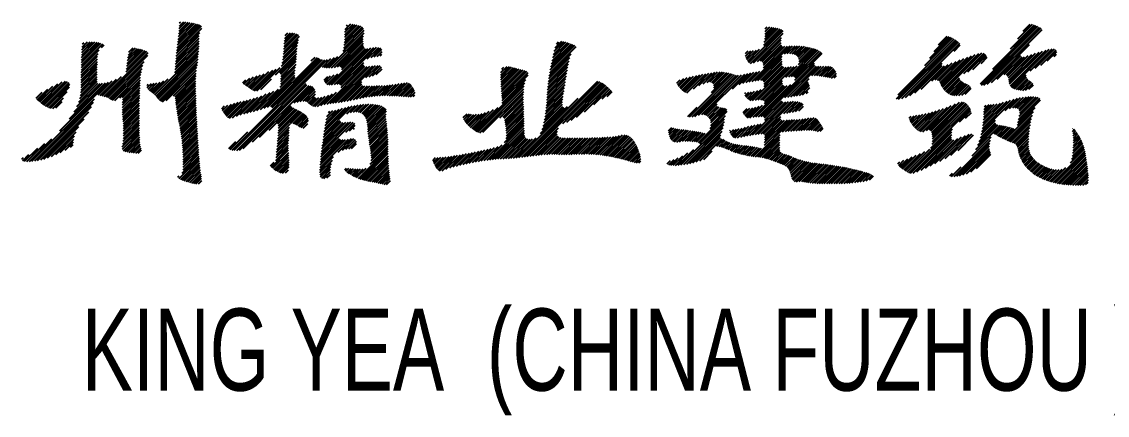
# Model space of a CAD drawing. Extents: x 628064 to 789462, y -248497 to 145317.
# Drawn here: x 734610 to 736597, y 50916 to 51636 of the extents above; entities that cross this region are included whole.
import ezdxf

# ---------------------------------------------------------------- set-up
doc = ezdxf.new("R2010")
doc.units = 0
doc.header["$LTSCALE"] = 100
doc.layers.add('图框', color=254, linetype='Continuous')
doc.styles.add('hztxt', font='hztxt')

msp = doc.modelspace()

# ---------------------------------------------------------------- linework, layer by layer
at = {"layer": '图框', "color": 0}
for p, q in [((734898.2, 51618.5), (734914.8, 51635.1)), ((734898.5, 51623.3), (734910.8, 51635.6)), ((734898.7, 51627.9), (734906.7, 51635.9)), ((734899.2, 51633), (734901.6, 51635.3)), ((734893.1, 51573), (734936.1, 51615.9)), ((734893.7, 51578.1), (734940, 51624.4)), ((734894.3, 51583.2), (734939.4, 51628.2)), ((734895, 51588.3), (734937, 51630.3)), ((734895.6, 51593.5), (734933.6, 51631.4)), ((734896.2, 51598.5), (734930.1, 51632.3)), ((734896.8, 51603.6), (734926.3, 51633.1)), ((734897.3, 51608.6), (734922.6, 51633.8)), ((734897.8, 51613.5), (734918.7, 51634.5)), ((735091.3, 51600.5), (735106.1, 51615.3)), ((735091.7, 51605.5), (735101.9, 51615.6)), ((735092.5, 51610.7), (735097.2, 51615.4)), ((735172.5, 51551.5), (735236.7, 51615.7)), ((735198.8, 51582.3), (735237, 51620.5)), ((735199.6, 51587.6), (735236, 51624)), ((735200.4, 51592.9), (735233.9, 51626.4)), ((735200.9, 51597.9), (735231.1, 51628.1)), ((735201.3, 51602.7), (735227.8, 51629.2)), ((735201.6, 51607.5), (735224.2, 51630.1)), ((735201.7, 51612.1), (735220.4, 51630.9)), ((735201.8, 51616.7), (735216.6, 51631.5)), ((735202.1, 51621.6), (735212.5, 51631.9)), ((735204.5, 51628.4), (735206.6, 51630.5)), ((735941.1, 51561.3), (736001.5, 51621.7)), ((735944, 51559.7), (736004, 51619.7)), ((735968.1, 51592.8), (735998.3, 51623)), ((735969.1, 51598.2), (735994.8, 51623.9)), ((735970.1, 51603.7), (735991.1, 51624.7)), ((735970.8, 51617.9), (735979.5, 51626.6)), ((735970.8, 51613.4), (735983.5, 51626.1)), ((735970.8, 51608.9), (735987.4, 51625.5)), ((735971.1, 51622.7), (735974.7, 51626.3)), ((736364.7, 51522.4), (736470, 51627.7)), ((736366.8, 51520), (736473, 51626.2)), ((736371.2, 51519.9), (736475.7, 51624.5)), ((736377.4, 51521.6), (736477.7, 51621.9)), ((736387.2, 51549.3), (736466.8, 51629)), ((736419.8, 51586.5), (736463.5, 51630.2)), ((736433.2, 51604.3), (736460, 51631.2)), ((736442.8, 51618.5), (736456, 51631.7)), ((734719.7, 51561.2), (734755.3, 51596.8)), ((734719.7, 51556.7), (734758.5, 51595.5)), ((734719.8, 51565.8), (734751.8, 51597.8)), ((734719.9, 51570.4), (734748, 51598.5)), ((734720, 51575), (734744, 51598.9)), ((734720.2, 51579.6), (734739.7, 51599.2)), ((734720.3, 51584.3), (734735.3, 51599.3)), ((734720.6, 51589.1), (734730.6, 51599.1)), ((734721.7, 51594.6), (734724.5, 51597.4)), ((734891.4, 51553.3), (734934.8, 51596.7)), ((734891.7, 51558.1), (734934.9, 51601.2)), ((734892.1, 51563), (734934.9, 51605.8)), ((734892.6, 51567.9), (734935.2, 51610.6)), ((735088.9, 51571.2), (735115.9, 51598.2)), ((735089.5, 51576.3), (735116.7, 51603.5)), ((735089.8, 51581.1), (735118.3, 51609.6)), ((735089.9, 51585.7), (735116.8, 51612.6)), ((735090.3, 51590.5), (735113.8, 51614)), ((735090.7, 51595.5), (735110.2, 51614.9)), ((735177.2, 51551.7), (735235.7, 51610.2)), ((735182.4, 51552.4), (735235.3, 51605.4)), ((735188, 51553.5), (735235.3, 51600.8)), ((735192.9, 51554), (735235.5, 51596.5)), ((735579.6, 51559), (735616.3, 51595.6)), ((735580.7, 51564.6), (735613, 51596.8)), ((735582, 51570.3), (735609.6, 51598)), ((735583.3, 51576.1), (735606.1, 51599)), ((735584.7, 51582), (735602.5, 51599.8)), ((735586.3, 51588.1), (735598.5, 51600.3)), ((735588.7, 51595.1), (735592.8, 51599.1)), ((735949.4, 51560.6), (736003.7, 51614.9)), ((735956.7, 51563.4), (736000.6, 51607.3)), ((735962, 51564.2), (736000.3, 51602.5)), ((735965.3, 51563), (736000.3, 51598)), ((736211.2, 51494.6), (736319.6, 51603)), ((736214.3, 51502.2), (736316.8, 51604.7)), ((736215.1, 51494), (736322.3, 51601.2)), ((736220.7, 51495.2), (736324.7, 51599.2)), ((736227.6, 51497.5), (736326.8, 51596.7)), ((736263.3, 51555.7), (736313.9, 51606.2)), ((736272.1, 51569), (736310.8, 51607.7)), ((736279.9, 51581.3), (736307.6, 51608.9)), ((736287.8, 51593.7), (736303.6, 51609.4)), ((734719.4, 51547.4), (734749.9, 51577.9)), ((734719.6, 51552.1), (734751.8, 51584.3)), ((734756.1, 51588.6), (734761.3, 51593.8)), ((734761.2, 51499.4), (734841.7, 51579.9)), ((734801.4, 51544.1), (734839.2, 51581.9)), ((734802.1, 51549.3), (734836.1, 51583.3)), ((734802.8, 51554.5), (734832.7, 51584.4)), ((734803.4, 51559.6), (734829.2, 51585.4)), ((734804, 51564.7), (734825.6, 51586.3)), ((734804.7, 51569.9), (734822, 51587.1)), ((734805.4, 51575), (734818.2, 51587.9)), ((734806.3, 51580.4), (734814.2, 51588.4)), ((734853.9, 51502.3), (734934.2, 51582.6)), ((734856.1, 51500), (734933.8, 51577.8)), ((734890.3, 51543.2), (734934.5, 51587.4)), ((734891.2, 51548.6), (734934.7, 51592.1)), ((735074.4, 51538.7), (735113.5, 51577.8)), ((735085.6, 51554.4), (735113.9, 51582.7)), ((735087, 51560.3), (735114.5, 51587.8)), ((735088.1, 51565.9), (735115.2, 51593)), ((735172.8, 51520.4), (735239.3, 51586.9)), ((735177.3, 51520.4), (735243.7, 51586.8)), ((735182.4, 51521), (735249.4, 51588)), ((735187.4, 51521.5), (735254.7, 51588.9)), ((735191.9, 51521.6), (735259.5, 51589.2)), ((735195.7, 51552.3), (735236, 51592.6)), ((735196.3, 51548.3), (735237.1, 51589.2)), ((735242.7, 51567.9), (735263.9, 51589)), ((735249.7, 51570.3), (735267.5, 51588.1)), ((735255.5, 51571.7), (735269.3, 51585.4)), ((735260.6, 51572.2), (735269.7, 51581.3)), ((735266.1, 51573.3), (735269.1, 51576.3)), ((735575.6, 51537.1), (735615.8, 51577.2)), ((735576.5, 51542.4), (735624.8, 51590.7)), ((735577.4, 51547.9), (735622.4, 51592.8)), ((735578.5, 51553.4), (735619.5, 51594.4)), ((735934.8, 51572.9), (735944.7, 51582.8)), ((735934.8, 51577.5), (735939.9, 51582.5)), ((735935.8, 51569.5), (735949.5, 51583.2)), ((735937.3, 51566.5), (735954.9, 51584.1)), ((735939, 51563.7), (735960.7, 51585.4)), ((735947, 51526.7), (736011.6, 51591.3)), ((735952.4, 51527.7), (736016.3, 51591.6)), ((735967.1, 51560.3), (736000.7, 51593.9)), ((735967.5, 51556.3), (736002.7, 51591.4)), ((735967.5, 51551.8), (736006.8, 51591.1)), ((736006.3, 51577.1), (736021, 51591.7)), ((736011.3, 51577.6), (736025.5, 51591.8)), ((736014, 51535.4), (736064.2, 51585.6)), ((736015.9, 51577.7), (736030, 51591.8)), ((736019, 51535.9), (736067.4, 51584.3)), ((736020.1, 51577.4), (736034.4, 51591.7)), ((736023.3, 51535.8), (736070.5, 51582.9)), ((736023.8, 51576.6), (736038.6, 51591.4)), ((736025.2, 51528.7), (736074.9, 51578.3)), ((736025.8, 51533.7), (736073.1, 51581)), ((736027, 51575.3), (736042.6, 51590.9)), ((736029.6, 51573.4), (736046.4, 51590.2)), ((736031.5, 51570.8), (736050.1, 51589.5)), ((736031.9, 51557.8), (736060.8, 51586.7)), ((736032.6, 51567.5), (736053.8, 51588.6)), ((736032.8, 51563.2), (736057.3, 51587.7)), ((736295.4, 51516), (736355.2, 51575.7)), ((736297.2, 51513.3), (736361.6, 51577.7)), ((736299.2, 51510.8), (736367.4, 51579)), ((736316.7, 51582.2), (736327.9, 51593.4)), ((736334.2, 51541.3), (736371.5, 51578.5)), ((736341.9, 51544.5), (736374.1, 51576.7)), ((736384.8, 51524.6), (736454.6, 51594.3)), ((736415.9, 51533.2), (736458.9, 51576.2)), ((736416.5, 51529.3), (736465.5, 51578.3)), ((736417.2, 51525.5), (736472.1, 51580.4)), ((736418.2, 51522), (736478.5, 51582.3)), ((736419.5, 51518.8), (736484.8, 51584.1)), ((736421.5, 51516.3), (736490.8, 51585.6)), ((736455.7, 51546.1), (736496.3, 51586.6)), ((736464.9, 51550.8), (736500.5, 51586.3)), ((736475.3, 51556.6), (736503.1, 51584.4)), ((736487.2, 51564.1), (736504.4, 51581.3)), ((736499.8, 51572.2), (736504, 51576.3)), ((734719, 51529.1), (734748.7, 51558.7)), ((734719.1, 51533.6), (734748.7, 51563.3)), ((734719.2, 51538.2), (734748.9, 51567.9)), ((734719.3, 51542.8), (734749.2, 51572.8)), ((734764.6, 51498.4), (734841.3, 51575)), ((734767.8, 51497.1), (734834.1, 51563.4)), ((734770.6, 51495.3), (734831.8, 51556.6)), ((734858.1, 51497.5), (734933.4, 51572.8)), ((734860, 51495), (734932.9, 51567.9)), ((734862.2, 51492.6), (734932.3, 51562.8)), ((734864.7, 51490.6), (734931.7, 51557.7)), ((734995.3, 51401.2), (735160.7, 51566.7)), ((734999.3, 51400.8), (735164.9, 51566.4)), ((735003.7, 51400.6), (735170, 51567)), ((735060.2, 51479.6), (735151.3, 51570.7)), ((735066.1, 51481), (735154.4, 51569.3)), ((735068.7, 51479.2), (735157.3, 51567.7)), ((735082.7, 51542.5), (735113.4, 51573.2)), ((735084.6, 51539.9), (735113.2, 51568.5)), ((735084.6, 51531), (735112.2, 51558.5)), ((735084.8, 51535.6), (735112.7, 51563.6)), ((735140.1, 51564.1), (735147.4, 51571.3)), ((735160.4, 51552.9), (735176.1, 51568.6)), ((735164.2, 51552.2), (735182.6, 51570.5)), ((735168.1, 51551.6), (735188.8, 51572.3)), ((735189.8, 51488), (735257.7, 51555.9)), ((735194.5, 51519.6), (735236.3, 51561.5)), ((735194.8, 51515.5), (735236.4, 51557.1)), ((735239.9, 51533.6), (735262.4, 51556.1)), ((735246, 51535.2), (735266.4, 51555.6)), ((735573.5, 51521.5), (735611, 51558.9)), ((735574.1, 51526.6), (735612.1, 51564.6)), ((735574.8, 51531.8), (735613.5, 51570.5)), ((735957.7, 51528.5), (736001.9, 51572.7)), ((735962.8, 51529.1), (736001.6, 51567.9)), ((735963.4, 51462.4), (736061.1, 51560)), ((735966.5, 51528.3), (736001.8, 51563.6)), ((735968, 51462.4), (736062, 51556.4)), ((735968.4, 51525.7), (736002, 51559.3)), ((736235.5, 51501), (736294.5, 51559.9)), ((736244.6, 51505.6), (736294.9, 51555.9)), ((736275.8, 51527.8), (736305.6, 51557.6)), ((736282.2, 51529.7), (736312.9, 51560.4)), ((736286.2, 51529.2), (736320.2, 51563.2)), ((736289.1, 51527.6), (736327.4, 51565.9)), ((736290.9, 51524.9), (736334.5, 51568.5)), ((736292.3, 51521.8), (736341.6, 51571.1)), ((736293.8, 51518.8), (736348.5, 51573.5)), ((736350.6, 51548.7), (736376, 51574.1)), ((736365.9, 51559.5), (736377.4, 51571)), ((736395.5, 51530.7), (736438.9, 51574.2)), ((736408.3, 51539.1), (736440.9, 51571.6)), ((736412.2, 51538.5), (736445.4, 51571.7)), ((736414.6, 51536.4), (736452.2, 51574)), ((734718.6, 51506.2), (734748.3, 51535.9)), ((734718.8, 51519.9), (734748.5, 51549.6)), ((734718.8, 51515.4), (734748.5, 51545.1)), ((734718.8, 51510.9), (734748.4, 51540.5)), ((734718.9, 51524.5), (734748.6, 51554.2)), ((734757.6, 51500.3), (734792.9, 51535.6)), ((734773.4, 51493.6), (734830.4, 51550.6)), ((734776.5, 51492.2), (734829.2, 51545)), ((734780.5, 51491.7), (734828.5, 51539.8)), ((734868.1, 51489.5), (734931, 51552.5)), ((734874.7, 51491.6), (734930.3, 51547.3)), ((734887.9, 51500.3), (734929.6, 51542.1)), ((734890.8, 51498.8), (734929.3, 51537.3)), ((735022.2, 51518), (735041.3, 51537)), ((735025, 51516.3), (735047.3, 51538.6)), ((735027.7, 51514.5), (735053.9, 51540.7)), ((735030.3, 51512.5), (735062.3, 51544.6)), ((735032.9, 51510.7), (735069.6, 51547.4)), ((735036.3, 51509.6), (735076.1, 51549.4)), ((735040.7, 51509.5), (735083.5, 51552.4)), ((735047.1, 51475.5), (735109.8, 51538.2)), ((735083.5, 51516.4), (735110.2, 51543.1)), ((735084.3, 51521.6), (735110.8, 51548.2)), ((735084.4, 51526.3), (735111.5, 51553.4)), ((735163.6, 51529.1), (735170.4, 51535.9)), ((735165, 51526), (735175.6, 51536.7)), ((735166.8, 51523.3), (735182.1, 51538.7)), ((735169.3, 51485.4), (735238.2, 51554.4)), ((735169.3, 51521.3), (735188.5, 51540.6)), ((735174.5, 51486.1), (735242.4, 51554.1)), ((735179.5, 51486.7), (735247.4, 51554.6)), ((735184.6, 51487.3), (735252.6, 51555.3)), ((735252, 51536.7), (735268.6, 51553.3)), ((735259, 51539.3), (735269.6, 51549.8)), ((735487.1, 51538.4), (735502.7, 51553.9)), ((735487.2, 51542.9), (735498.5, 51554.3)), ((735487.2, 51533.9), (735506.4, 51553.2)), ((735487.3, 51529.5), (735510.1, 51552.3)), ((735487.4, 51525.2), (735513.7, 51551.4)), ((735487.6, 51520.9), (735517.2, 51550.5)), ((735487.8, 51516.6), (735520.8, 51549.6)), ((735488.1, 51512.4), (735524.3, 51548.6)), ((735488.5, 51508.3), (735527.8, 51547.6)), ((735488.7, 51549), (735492.7, 51552.9)), ((735488.8, 51504.1), (735531.3, 51546.6)), ((735489.1, 51499.9), (735534.6, 51545.4)), ((735489.4, 51495.8), (735536.9, 51543.2)), ((735489.8, 51491.6), (735537.1, 51538.9)), ((735571.9, 51501.9), (735607.1, 51537.1)), ((735572.2, 51506.7), (735608, 51542.5)), ((735572.5, 51511.5), (735608.9, 51547.9)), ((735573, 51516.5), (735609.9, 51553.4)), ((735816.7, 51513.2), (735839.8, 51536.3)), ((735818.9, 51510.9), (735845.5, 51537.5)), ((735821.4, 51508.9), (735851.1, 51538.6)), ((735824, 51507.1), (735856.7, 51539.7)), ((735827.4, 51506), (735862.2, 51540.8)), ((735832.5, 51461.7), (735911.2, 51540.4)), ((735837.2, 51461.9), (735914.7, 51539.4)), ((735839.4, 51513.4), (735867.7, 51541.8)), ((735842.3, 51462.5), (735918.3, 51538.4)), ((735849, 51464.7), (735922.2, 51537.9)), ((735849.6, 51519.1), (735873.2, 51542.7)), ((735855.1, 51466.3), (735927.6, 51538.8)), ((735857.4, 51522.5), (735878.5, 51543.6)), ((735859.4, 51466.1), (735933.3, 51540)), ((735864.4, 51525), (735883.6, 51544.2)), ((735869.7, 51525.8), (735888.2, 51544.3)), ((735872.5, 51506.2), (735907.7, 51541.4)), ((735873.3, 51524.9), (735892.5, 51544.1)), ((735875.8, 51522.9), (735896.5, 51543.7)), ((735876.6, 51514.7), (735904.1, 51542.3)), ((735876.9, 51519.5), (735900.4, 51543)), ((735911.2, 51513.4), (735938.9, 51541.2)), ((735923.5, 51521.3), (735944.7, 51542.4)), ((735930.2, 51523.4), (735950.3, 51543.5)), ((735935.9, 51524.7), (735955.8, 51544.5)), ((735941.5, 51525.8), (735961.1, 51545.4)), ((735947.9, 51491.7), (736009.1, 51553)), ((735953.3, 51492.6), (736014.2, 51553.6)), ((735958.3, 51493.1), (736019.1, 51554)), ((735962.8, 51493.2), (736023.8, 51554.1)), ((735968.9, 51521.7), (736002.4, 51555.3)), ((735968.9, 51517.2), (736004.7, 51553.1)), ((736007, 51497), (736065, 51554.9)), ((736008.6, 51534.5), (736029.2, 51555)), ((736012.5, 51497.9), (736069.1, 51554.5)), ((736056.3, 51537.3), (736073.6, 51554.6)), ((736061, 51537.5), (736078.2, 51554.7)), ((736065.3, 51537.3), (736082.8, 51554.8)), ((736069.5, 51537), (736087.4, 51554.9)), ((736073.6, 51536.6), (736091.2, 51554.2)), ((736077.5, 51536), (736094.2, 51552.7)), ((736081.3, 51535.3), (736096.6, 51550.6)), ((736085, 51534.5), (736098.6, 51548.1)), ((736088.5, 51533.6), (736100.2, 51545.3)), ((736092.4, 51532.9), (736101.3, 51541.9)), ((736096.9, 51533), (736101.6, 51537.6)), ((736256.1, 51512.5), (736298.9, 51555.3)), ((736424.2, 51514.5), (736448.4, 51538.8)), ((734640.7, 51491.1), (734667.4, 51517.9)), ((734643.1, 51489.1), (734676.2, 51522.1)), ((734645.7, 51487.2), (734684.2, 51525.7)), ((734648.3, 51485.3), (734690.1, 51527.1)), ((734650.9, 51483.4), (734694, 51526.5)), ((734653.7, 51481.7), (734696.8, 51524.8)), ((734656.5, 51480), (734698.2, 51521.7)), ((734659.6, 51478.6), (734697.9, 51517)), ((734680.1, 51436.2), (734769, 51525.2)), ((734697.7, 51458.4), (734763.3, 51523.9)), ((734706.1, 51471.3), (734758.1, 51523.3)), ((734711.3, 51481), (734753.6, 51523.2)), ((734714.6, 51488.8), (734749.7, 51523.8)), ((734716.7, 51495.4), (734748.4, 51527)), ((734718, 51501.1), (734748.3, 51531.4)), ((734750.3, 51501.9), (734775.9, 51527.5)), ((734754, 51501.2), (734783.6, 51530.8)), ((734789.9, 51496.7), (734827.9, 51534.7)), ((734794.9, 51497.2), (734827.5, 51529.8)), ((734794.9, 51488.3), (734826.9, 51520.3)), ((734795.2, 51493), (734827.2, 51525)), ((734839.6, 51519.5), (734841.6, 51521.4)), ((734839.9, 51515.3), (734847.6, 51523)), ((734841.6, 51512.5), (734852.5, 51523.4)), ((734844, 51510.3), (734857.8, 51524.2)), ((734846.6, 51508.5), (734863.7, 51525.6)), ((734849.2, 51506.6), (734870.5, 51527.9)), ((734851.6, 51504.5), (734878.5, 51531.4)), ((734891.5, 51495), (734929.1, 51532.6)), ((734892, 51491), (734929, 51528)), ((734892.5, 51487), (734929, 51523.5)), ((734893, 51483.1), (734929, 51519)), ((735008.7, 51401.1), (735130.5, 51522.9)), ((735015.1, 51524.3), (735020.5, 51529.7)), ((735015.8, 51403.8), (735132.2, 51520.2)), ((735016.9, 51521.6), (735027.8, 51532.5)), ((735019.5, 51519.7), (735034.6, 51534.8)), ((735032.7, 51416.2), (735136, 51519.5)), ((735047.7, 51512.1), (735067.2, 51531.5)), ((735053.7, 51477.6), (735110.5, 51534.4)), ((735108.8, 51487.8), (735139.7, 51518.7)), ((735114.1, 51488.6), (735142.7, 51517.2)), ((735195.1, 51488.8), (735232.9, 51526.6)), ((735200.5, 51489.7), (735232.8, 51522)), ((735206, 51490.7), (735234.7, 51519.4)), ((735211.6, 51491.8), (735238.3, 51518.5)), ((735217.3, 51493), (735242.8, 51518.6)), ((735223.1, 51494.3), (735247.5, 51518.7)), ((735228.8, 51495.6), (735252.1, 51518.8)), ((735234.5, 51496.7), (735256.7, 51518.9)), ((735239.9, 51497.7), (735261.3, 51519.1)), ((735245.3, 51498.6), (735265.9, 51519.2)), ((735250.5, 51499.2), (735270.5, 51519.3)), ((735255.5, 51499.8), (735275.2, 51519.5)), ((735260.4, 51500.2), (735280, 51519.8)), ((735265.2, 51500.5), (735285, 51520.3)), ((735269.8, 51500.7), (735290.1, 51521)), ((735274.4, 51500.7), (735295.5, 51521.8)), ((735278.8, 51500.7), (735300.9, 51522.8)), ((735283.3, 51500.6), (735306.3, 51523.7)), ((735287.6, 51500.5), (735311.5, 51524.4)), ((735292, 51500.4), (735316.1, 51524.5)), ((735296.3, 51500.2), (735319.8, 51523.7)), ((735300.6, 51500), (735322.2, 51521.6)), ((735304.8, 51499.7), (735324.1, 51519)), ((735309, 51499.4), (735325.9, 51516.4)), ((735442.2, 51435.1), (735531, 51523.9)), ((735445.2, 51433.6), (735530, 51518.4)), ((735489.3, 51486.7), (735533, 51530.3)), ((735525.3, 51387.9), (735664.4, 51527)), ((735530.3, 51388.5), (735668.3, 51526.4)), ((735535.4, 51389.1), (735671.4, 51525)), ((735571, 51487.6), (735604.5, 51521)), ((735571.4, 51492.4), (735605.4, 51526.4)), ((735571.7, 51497.2), (735606.2, 51531.8)), ((735600.6, 51449.8), (735674.2, 51523.3)), ((735607.8, 51452.4), (735676.8, 51521.5)), ((735615.6, 51455.8), (735679.4, 51519.6)), ((735625.5, 51461.2), (735681.9, 51517.6)), ((735809.2, 51523.7), (735815.3, 51529.8)), ((735810.7, 51520.6), (735822.2, 51532.2)), ((735812.5, 51518), (735828.2, 51533.7)), ((735814.6, 51515.6), (735834.1, 51535.1)), ((735948.9, 51461.3), (736006.2, 51518.6)), ((735953.7, 51461.7), (736011.1, 51519)), ((735958.4, 51461.8), (736017.7, 51521.2)), ((735966.7, 51492.6), (736002.7, 51528.6)), ((735969.3, 51490.7), (736002.6, 51524)), ((735969.7, 51486.6), (736003.5, 51520.4)), ((736017.8, 51498.7), (736051.2, 51532.2)), ((736023, 51499.5), (736049.6, 51526.1)), ((736028.3, 51500.3), (736050.9, 51522.9)), ((736033.6, 51501.1), (736052.2, 51519.7)), ((736039.1, 51502.1), (736052.7, 51515.8)), ((736301.4, 51508.4), (736326.3, 51533.4)), ((736303.8, 51506.4), (736327.7, 51530.3)), ((736306.4, 51504.5), (736329.9, 51528)), ((736309.4, 51503), (736332.4, 51526)), ((736312.7, 51501.8), (736335.3, 51524.4)), ((736316.4, 51501.1), (736338.3, 51522.9)), ((736320.6, 51500.8), (736341.3, 51521.5)), ((736325.3, 51501), (736344.1, 51519.7)), ((736330.5, 51501.7), (736346.3, 51517.5)), ((736427.3, 51513.1), (736449.1, 51535)), ((736430.7, 51512), (736450.7, 51532)), ((736434.3, 51511.1), (736453, 51529.8)), ((736438.1, 51510.5), (736455.7, 51528)), ((736442.3, 51510.2), (736458.3, 51526.2)), ((736447.3, 51510.7), (736460.4, 51523.8)), ((736453.4, 51512.3), (736461.6, 51520.5)), ((734636.5, 51495.9), (734647.5, 51506.9)), ((734638.3, 51493.3), (734657.8, 51512.8)), ((734662.9, 51477.5), (734693.7, 51508.2)), ((734667.1, 51477.2), (734686.6, 51496.7)), ((734794.4, 51474.3), (734826.4, 51506.2)), ((734794.5, 51478.9), (734826.5, 51510.9)), ((734794.5, 51469.9), (734826.2, 51501.6)), ((734794.7, 51483.6), (734826.7, 51515.6)), ((734794.7, 51465.6), (734826.1, 51497)), ((734893.6, 51479.1), (734929, 51514.5)), ((734894.2, 51475.2), (734929, 51510.1)), ((734894.8, 51471.3), (734929.1, 51505.7)), ((734895.4, 51467.5), (734929.2, 51501.3)), ((734896, 51463.6), (734929.3, 51496.9)), ((735010.1, 51465.5), (735042.6, 51498)), ((735016.5, 51467.3), (735049.8, 51500.6)), ((735022.5, 51468.9), (735057.5, 51503.8)), ((735028.5, 51470.4), (735064.7, 51506.6)), ((735034.6, 51471.9), (735071.6, 51509)), ((735040.7, 51473.6), (735079.9, 51512.7)), ((735119.7, 51489.7), (735145, 51515.1)), ((735125.2, 51490.8), (735146.8, 51512.3)), ((735129.7, 51490.7), (735147.8, 51508.8)), ((735132.7, 51489.2), (735147.7, 51504.3)), ((735135.2, 51487.2), (735146.5, 51498.6)), ((735137.4, 51485), (735149.1, 51496.7)), ((735139.9, 51483), (735153.9, 51497)), ((735142.8, 51481.4), (735159.4, 51498)), ((735146.5, 51480.6), (735165.4, 51499.5)), ((735151.3, 51480.9), (735172, 51501.6)), ((735157.8, 51482.9), (735179.1, 51504.3)), ((735163.8, 51484.5), (735186.6, 51507.3)), ((735313.2, 51499.1), (735327.7, 51513.7)), ((735317.3, 51498.7), (735329.3, 51510.7)), ((735321.6, 51498.6), (735330.3, 51507.3)), ((735326.5, 51498.9), (735329.8, 51502.3)), ((735448.7, 51432.6), (735529.4, 51513.3)), ((735454.3, 51433.7), (735529, 51508.4)), ((735485.1, 51460), (735528.8, 51503.7)), ((735491.1, 51461.5), (735528.8, 51499.2)), ((735520.3, 51387.4), (735628.7, 51495.9)), ((735568.8, 51467.3), (735601.3, 51499.9)), ((735569.5, 51472.5), (735602, 51505.1)), ((735570.1, 51477.6), (735602.8, 51510.4)), ((735570.6, 51482.6), (735603.6, 51515.7)), ((735640, 51471.2), (735684.3, 51515.5)), ((735657.4, 51484.2), (735686.6, 51513.3)), ((735672.5, 51494.8), (735688.8, 51511)), ((735681.5, 51499.3), (735690.6, 51508.4)), ((735933.6, 51504.4), (735935.6, 51506.4)), ((735934, 51500.3), (735940.8, 51507.1)), ((735936, 51497.8), (735945.8, 51507.6)), ((735938.3, 51495.6), (735951.2, 51508.6)), ((735940.7, 51493.5), (735957.1, 51509.9)), ((735943.4, 51491.8), (735963.4, 51511.7)), ((736046.1, 51504.7), (736049.4, 51507.9)), ((736336.6, 51503.2), (736347.8, 51514.4)), ((736410.1, 51473.5), (736432.5, 51495.9)), ((736418.2, 51477.1), (736438.2, 51497.1)), ((736424, 51478.4), (736443.7, 51498.1)), ((736428.6, 51478.6), (736448.8, 51498.8)), ((736432.3, 51477.7), (736453.7, 51499.2)), ((736434.3, 51457.3), (736473.3, 51496.3)), ((736434.8, 51475.7), (736458.4, 51499.3)), ((736435.8, 51463.3), (736470.4, 51497.9)), ((736436.2, 51472.7), (736462.7, 51499.2)), ((736436.6, 51468.6), (736466.8, 51498.8)), ((734628.9, 51380.6), (734743.4, 51495)), ((734634, 51381.2), (734741.4, 51488.6)), ((734639.3, 51382), (734738, 51480.8)), ((734672.6, 51478.2), (734684.5, 51490.1)), ((734795, 51461.4), (734826, 51492.4)), ((734795.4, 51457.3), (734825.9, 51487.8)), ((734795.9, 51453.2), (734825.9, 51483.2)), ((734796.2, 51449.1), (734825.8, 51478.7)), ((734896.7, 51459.8), (734929.4, 51492.5)), ((734897.4, 51456), (734929.6, 51488.2)), ((734898, 51452.2), (734929.7, 51483.8)), ((734898.8, 51448.4), (734929.9, 51479.5)), ((734976.3, 51476.5), (734981.6, 51481.9)), ((734977.7, 51473.5), (734987.4, 51483.2)), ((734979.4, 51470.7), (734994.1, 51485.3)), ((734981.3, 51468), (735000.3, 51487)), ((734983.2, 51465.5), (735006.2, 51488.5)), ((734985.3, 51463), (735012, 51489.8)), ((734987.5, 51460.8), (735017.7, 51491)), ((734990.4, 51459.2), (735023.6, 51492.4)), ((734995.7, 51460), (735029.7, 51494)), ((735003.3, 51463.1), (735036, 51495.8)), ((735045.5, 51424.5), (735103.3, 51482.3)), ((735063.3, 51437.8), (735105.3, 51479.9)), ((735079.2, 51449.2), (735108.1, 51478.1)), ((735080.2, 51445.7), (735111.1, 51476.7)), ((735163.1, 51429.9), (735215.1, 51481.8)), ((735163.9, 51435.2), (735209.3, 51480.6)), ((735164.7, 51440.4), (735203.4, 51479.2)), ((735165.6, 51445.8), (735197.4, 51477.6)), ((735205.2, 51467.5), (735220.6, 51482.9)), ((735212.1, 51469.8), (735226, 51483.8)), ((735217.4, 51470.7), (735231.2, 51484.5)), ((735222.2, 51471), (735236.2, 51485)), ((735226.3, 51470.7), (735241, 51485.3)), ((735229.9, 51469.7), (735245.6, 51485.5)), ((735233, 51468.3), (735250.1, 51485.4)), ((735235.5, 51466.3), (735254.3, 51485.2)), ((735237.6, 51463.9), (735258.4, 51484.7)), ((735239.3, 51461.2), (735262.2, 51484.1)), ((735240.7, 51458.1), (735265.8, 51483.2)), ((735241.8, 51454.7), (735269.1, 51481.9)), ((735242.6, 51451), (735272.1, 51480.5)), ((735243.1, 51447), (735274.8, 51478.7)), ((735243.4, 51442.8), (735277.1, 51476.5)), ((735439.4, 51436.8), (735481.9, 51479.3)), ((735493.3, 51459.3), (735528.8, 51494.7)), ((735494.1, 51455.5), (735528.8, 51490.2)), ((735494.7, 51451.6), (735528.8, 51485.8)), ((735495.4, 51447.8), (735528.9, 51481.4)), ((735496.1, 51444), (735529, 51476.9)), ((735559.6, 51431.2), (735608.9, 51480.6)), ((735562.6, 51438.7), (735602.7, 51478.8)), ((735564.5, 51445.1), (735600.4, 51481)), ((735566, 51451), (735599.9, 51485)), ((735567, 51456.6), (735600.2, 51489.8)), ((735568, 51462), (735600.7, 51494.8)), ((735829, 51462.7), (735846.1, 51479.8)), ((735862.5, 51464.7), (735883.2, 51485.5)), ((735865.2, 51462.9), (735883.5, 51481.3)), ((735867.5, 51460.8), (735886.8, 51480)), ((735869.6, 51458.3), (735890.6, 51479.3)), ((735871.1, 51455.3), (735894.5, 51478.7)), ((735871.6, 51451.3), (735898, 51477.8)), ((735930.3, 51469.7), (735937.8, 51477.1)), ((735932, 51466.9), (735942.6, 51477.5)), ((735934.2, 51464.6), (735948, 51478.4)), ((735936.3, 51462.2), (735953.9, 51479.8)), ((735938.7, 51460.1), (735960, 51481.4)), ((735943, 51459.9), (735966.1, 51483)), ((735947.8, 51428.8), (736008.5, 51489.4)), ((735953, 51429.5), (736013.3, 51489.8)), ((735958.2, 51430.2), (736018.2, 51490.2)), ((735963.2, 51430.7), (736022.8, 51490.3)), ((735969.9, 51459.9), (736001.3, 51491.3)), ((735970.2, 51455.7), (736003.9, 51489.4)), ((736004.9, 51467.9), (736027.2, 51490.2)), ((736010.3, 51468.8), (736031.2, 51489.8)), ((736015.5, 51469.6), (736035, 51489)), ((736020.9, 51470.4), (736038.2, 51487.8)), ((736026.4, 51471.5), (736040.4, 51485.5)), ((736032.3, 51472.9), (736040.8, 51481.4)), ((736255.2, 51435.3), (736297.3, 51477.4)), ((736259.1, 51434.8), (736304.3, 51479.9)), ((736265.9, 51437.1), (736311.5, 51482.7)), ((736271.6, 51438.2), (736319, 51485.7)), ((736274, 51404.8), (736346.3, 51477)), ((736274.2, 51436.4), (736326.4, 51488.6)), ((736275.8, 51433.4), (736331.8, 51489.5)), ((736276.6, 51429.8), (736335.5, 51488.7)), ((736276.7, 51411.9), (736344.6, 51479.9)), ((736277.1, 51425.8), (736338.4, 51487.1)), ((736277.1, 51416.8), (736342.9, 51482.6)), ((736277.2, 51421.4), (736340.8, 51485)), ((736367.3, 51435.2), (736426.3, 51494.2)), ((736368.3, 51440.7), (736419.8, 51492.2)), ((736369.1, 51446), (736413.4, 51490.3)), ((736369.8, 51451.2), (736407.2, 51488.6)), ((736370.4, 51456.3), (736401.2, 51487.1)), ((736370.8, 51461.2), (736395.6, 51485.9)), ((736371.2, 51466), (736390.2, 51485)), ((736371.3, 51470.7), (736385.2, 51484.5)), ((736371.4, 51475.2), (736380.5, 51484.3)), ((736372.2, 51480.5), (736375, 51483.3)), ((736432.6, 51446.6), (736465.1, 51479.1)), ((736433.2, 51451.7), (736474.7, 51493.2)), ((734645, 51383.2), (734732.9, 51471.1)), ((734651, 51384.8), (734724.8, 51458.5)), ((734796.4, 51444.8), (734825.8, 51474.2)), ((734796.6, 51440.5), (734825.7, 51469.7)), ((734796.6, 51427), (734825.7, 51456.1)), ((734796.7, 51436.1), (734825.7, 51465.1)), ((734796.7, 51431.6), (734825.7, 51460.6)), ((734899.5, 51444.7), (734930, 51475.2)), ((734900.3, 51440.9), (734930.2, 51470.9)), ((734901, 51437.1), (734930.4, 51466.6)), ((734901.6, 51433.3), (734930.6, 51462.3)), ((734902.2, 51429.4), (734930.8, 51458)), ((735079.7, 51431.8), (735120.2, 51472.2)), ((735080, 51436.6), (735117.2, 51473.8)), ((735080.3, 51441.3), (735114.2, 51475.3)), ((735101.9, 51449.5), (735123, 51470.6)), ((735106.8, 51449.9), (735125.8, 51468.9)), ((735110.1, 51448.7), (735128.4, 51467)), ((735113, 51447.2), (735130.7, 51464.8)), ((735115.9, 51445.5), (735132.8, 51462.4)), ((735118.6, 51443.7), (735134.5, 51459.6)), ((735166.5, 51451.2), (735191.2, 51475.9)), ((735167.5, 51456.7), (735185, 51474.2)), ((735168.7, 51462.4), (735179.6, 51473.3)), ((735171.4, 51469.6), (735174, 51472.2)), ((735243.6, 51438.5), (735277.8, 51472.7)), ((735243.9, 51434.3), (735277.2, 51467.6)), ((735244.3, 51430.2), (735276.9, 51462.9)), ((735244.7, 51426.2), (735277.1, 51458.6)), ((735418.3, 51460.6), (735425.3, 51467.6)), ((735419.4, 51457.1), (735429.5, 51467.3)), ((735420.9, 51454.2), (735433.5, 51466.8)), ((735422.8, 51451.6), (735437.8, 51466.5)), ((735424.9, 51449.1), (735442.3, 51466.6)), ((735427.1, 51446.9), (735447.3, 51467.1)), ((735429.4, 51444.7), (735452.8, 51468.1)), ((735431.8, 51442.6), (735458.9, 51469.7)), ((735434.3, 51440.6), (735465.8, 51472.2)), ((735436.8, 51438.6), (735473.5, 51475.3)), ((735496.7, 51440.1), (735529.1, 51472.5)), ((735497.1, 51436.1), (735529.2, 51468.1)), ((735497.4, 51427.4), (735529.5, 51459.4)), ((735497.5, 51431.9), (735529.3, 51463.8)), ((735849, 51415.2), (735898.1, 51464.4)), ((735851.5, 51413.3), (735896.6, 51458.4)), ((735870, 51440.8), (735901.2, 51472)), ((735871.1, 51446.3), (735900.6, 51475.8)), ((735953, 51389), (736020.8, 51456.9)), ((735967.6, 51430.7), (735999.5, 51462.5)), ((735969.5, 51410.1), (736016.2, 51456.7)), ((735969.9, 51415), (736011.4, 51456.4)), ((735970, 51428.5), (735999.6, 51458.1)), ((736002.8, 51434.4), (736025.4, 51457)), ((736008, 51435.1), (736030, 51457.1)), ((736012.9, 51435.5), (736035, 51457.6)), ((736017.7, 51435.8), (736040.1, 51458.2)), ((736022.6, 51436.2), (736045.4, 51459.1)), ((736027.4, 51436.5), (736050.7, 51459.9)), ((736032.2, 51436.8), (736055.7, 51460.4)), ((736036.9, 51437.1), (736060.4, 51460.6)), ((736041.6, 51437.3), (736064, 51459.7)), ((736046.2, 51437.4), (736066.7, 51457.8)), ((736234.6, 51459.7), (736238, 51463.1)), ((736235.4, 51456), (736243.5, 51464)), ((736236.9, 51452.9), (736248.6, 51464.7)), ((736238.6, 51450.1), (736254, 51465.6)), ((736240.4, 51447.5), (736259.6, 51466.7)), ((736242.4, 51445), (736265.4, 51468)), ((736244.5, 51442.6), (736271.3, 51469.4)), ((736246.8, 51440.4), (736277.5, 51471.1)), ((736249.2, 51438.3), (736283.9, 51473)), ((736251.9, 51436.6), (736290.5, 51475.1)), ((736326.5, 51452.7), (736347.5, 51473.8)), ((736337.7, 51459.4), (736348.3, 51470.1)), ((736410.6, 51420.2), (736462, 51471.5)), ((736413.7, 51418.7), (736460.1, 51465.1)), ((736416.9, 51417.4), (736458.5, 51459.1)), ((734657.7, 51386.9), (734714.9, 51444.2)), ((734794.3, 51406.8), (734825.8, 51438.3)), ((734795.1, 51412.1), (734825.7, 51442.7)), ((734795.8, 51417.2), (734825.7, 51447.2)), ((734796.3, 51422.2), (734825.7, 51451.6)), ((734902.8, 51425.5), (734931.1, 51453.8)), ((734903.3, 51421.5), (734931.3, 51449.5)), ((734903.7, 51417.5), (734931.5, 51445.2)), ((734904.1, 51413.4), (734931.8, 51441)), ((734904.5, 51409.2), (734932, 51436.8)), ((735078.6, 51417.2), (735099.7, 51438.3)), ((735079, 51422), (735100.1, 51443.1)), ((735079.3, 51426.9), (735101.4, 51449)), ((735121.6, 51442.2), (735135.1, 51455.7)), ((735125.2, 51441.3), (735133.8, 51450)), ((735158.4, 51393.7), (735216.9, 51452.2)), ((735159, 51398.8), (735212.6, 51452.5)), ((735159.6, 51403.9), (735208, 51452.3)), ((735160.3, 51409.1), (735203.1, 51451.9)), ((735161, 51414.2), (735198.4, 51451.7)), ((735161.7, 51419.4), (735194.7, 51452.5)), ((735162.4, 51424.7), (735193.2, 51455.5)), ((735203.3, 51434.1), (735219.7, 51450.6)), ((735210, 51436.3), (735220.3, 51446.6)), ((735217.2, 51439.1), (735219.3, 51441.2)), ((735245.2, 51422.2), (735277.6, 51454.5)), ((735245.8, 51418.2), (735278.2, 51450.6)), ((735246.4, 51414.3), (735278.7, 51446.7)), ((735247, 51410.5), (735279.2, 51442.7)), ((735247.7, 51406.7), (735279.6, 51438.6)), ((735466.9, 51383.5), (735529.9, 51446.4)), ((735472, 51384), (735530, 51442)), ((735476.9, 51384.5), (735530.1, 51437.7)), ((735493.7, 51414.8), (735529.8, 51450.8)), ((735496.8, 51422.3), (735529.6, 51455.1)), ((735540.6, 51389.8), (735592.8, 51442)), ((735793.7, 51436.3), (735800, 51442.6)), ((735794.3, 51432.4), (735803.6, 51441.7)), ((735795.2, 51428.8), (735807.1, 51440.7)), ((735796.3, 51425.5), (735810.9, 51440)), ((735797.6, 51422.3), (735814.8, 51439.4)), ((735799.4, 51419.6), (735818.7, 51438.9)), ((735801.8, 51417.5), (735822.8, 51438.5)), ((735804.9, 51416.1), (735826.8, 51438)), ((735809, 51415.7), (735830.8, 51437.5)), ((735814.2, 51416.4), (735834.8, 51437)), ((735816.6, 51374), (735896.2, 51453.5)), ((735819.5, 51417.2), (735838.8, 51436.5)), ((735821.8, 51374.6), (735895.3, 51448.2)), ((735827.2, 51375.6), (735894, 51442.3)), ((735906, 51436.3), (735907.1, 51437.5)), ((735906.6, 51432.4), (735913.2, 51439)), ((735908.3, 51429.7), (735918.1, 51439.5)), ((735910.3, 51427.2), (735923.4, 51440.3)), ((735912.5, 51424.9), (735928.9, 51441.3)), ((735915.5, 51423.4), (735934.9, 51442.8)), ((735920.4, 51423.8), (735941.2, 51444.6)), ((735926.1, 51425), (735947.2, 51446.1)), ((735931.7, 51426.2), (735952.8, 51447.3)), ((735937.1, 51427.1), (735958.4, 51448.3)), ((735942.5, 51427.9), (735963.7, 51449.2)), ((735970.1, 51419.6), (736006.5, 51456.1)), ((735970.2, 51424.3), (736002, 51456.1)), ((736050.8, 51437.5), (736068.6, 51455.3)), ((736055.2, 51437.4), (736070.3, 51452.5)), ((736059.3, 51437), (736072, 51449.7)), ((736063, 51436.2), (736073.9, 51447.1)), ((736066.7, 51435.4), (736075.8, 51444.5)), ((736071.2, 51435.5), (736076.7, 51441)), ((736233.5, 51359.7), (736313.6, 51439.9)), ((736356.5, 51401.9), (736401.4, 51446.8)), ((736360.1, 51410), (736397.5, 51447.4)), ((736362.6, 51417.1), (736394.1, 51448.5)), ((736364.6, 51423.5), (736392.1, 51451)), ((736366.1, 51429.5), (736392.4, 51455.8)), ((736389.7, 51430.6), (736405.2, 51446.2)), ((736392.9, 51429.4), (736409, 51445.5)), ((736395.8, 51427.8), (736412.7, 51444.7)), ((736398.7, 51426.2), (736416.3, 51443.8)), ((736401.6, 51424.6), (736419.8, 51442.8)), ((736404.6, 51423.1), (736423.3, 51441.8)), ((736407.6, 51421.6), (736426.6, 51440.6)), ((736420.1, 51416.1), (736457.3, 51453.3)), ((736423.3, 51414.9), (736456.2, 51447.7)), ((736426.5, 51413.6), (736455.3, 51442.3)), ((736429.4, 51411.9), (736454.6, 51437.1)), ((736533.5, 51435.3), (736537.4, 51439.1)), ((736533.6, 51439.9), (736534.7, 51440.9)), ((736534.2, 51431.5), (736539.5, 51436.7)), ((734624.2, 51380.3), (734665.3, 51421.5)), ((734664.9, 51389.6), (734709.6, 51434.3)), ((734672.5, 51392.8), (734706.9, 51427.1)), ((734680.7, 51396.5), (734705.6, 51421.3)), ((734689.7, 51401), (734705.2, 51416.5)), ((734794.6, 51402.6), (734825.9, 51433.9)), ((734796.5, 51400), (734826, 51429.5)), ((734799.6, 51398.6), (734826.1, 51425.1)), ((734803.2, 51397.7), (734826.3, 51420.8)), ((734807, 51397), (734826.6, 51416.6)), ((734904.8, 51405.1), (734932.3, 51432.5)), ((734905.1, 51400.8), (734932.5, 51428.3)), ((734905.3, 51396.6), (734932.8, 51424.1)), ((734905.5, 51392.3), (734933, 51419.8)), ((734989.3, 51404.2), (735002.1, 51417)), ((734991.8, 51402.3), (735024.3, 51434.8)), ((735076.8, 51397.5), (735099, 51419.6)), ((735077.3, 51402.4), (735099.2, 51424.3)), ((735077.7, 51407.4), (735099.4, 51429)), ((735078.2, 51412.3), (735099.5, 51433.6)), ((735156.3, 51369.2), (735208.2, 51421.1)), ((735156.6, 51374), (735203, 51420.4)), ((735157, 51378.8), (735198.4, 51420.2)), ((735157.4, 51383.7), (735194.3, 51420.6)), ((735157.9, 51388.7), (735191.7, 51422.5)), ((735189.1, 51397.5), (735213.7, 51422.1)), ((735197.3, 51401.2), (735218.2, 51422.1)), ((735203.4, 51402.8), (735221.3, 51420.7)), ((735208.6, 51403.5), (735222.8, 51417.7)), ((735248.3, 51402.8), (735279.9, 51434.4)), ((735248.9, 51398.9), (735280.2, 51430.2)), ((735249.4, 51395), (735280.5, 51426)), ((735249.9, 51390.9), (735280.7, 51421.7)), ((735250.2, 51386.7), (735280.8, 51417.3)), ((735481.8, 51384.9), (735530.3, 51433.4)), ((735486.6, 51385.2), (735530.6, 51429.2)), ((735491.3, 51385.4), (735531.6, 51425.7)), ((735496, 51385.6), (735533.6, 51423.2)), ((735500.8, 51385.9), (735536.7, 51421.8)), ((735505.6, 51386.2), (735540.7, 51421.3)), ((735510.4, 51386.5), (735545.3, 51421.4)), ((735515.3, 51386.9), (735551.9, 51423.5)), ((735545.8, 51390.5), (735591, 51435.7)), ((735551, 51391.2), (735590.4, 51430.6)), ((735556.1, 51391.8), (735591.6, 51427.3)), ((735561.1, 51392.3), (735594.1, 51425.3)), ((735566.1, 51392.8), (735597.5, 51424.2)), ((735571, 51393.2), (735601.5, 51423.7)), ((735575.7, 51393.5), (735605.7, 51423.4)), ((735580.4, 51393.6), (735610.1, 51423.4)), ((735584.8, 51393.6), (735614.6, 51423.4)), ((735589.2, 51393.4), (735619.1, 51423.4)), ((735593.5, 51393.3), (735623.6, 51423.4)), ((735597.8, 51393.1), (735628.1, 51423.4)), ((735602.2, 51393), (735632.7, 51423.5)), ((735606.7, 51393), (735637.2, 51423.5)), ((735611.3, 51393.1), (735641.8, 51423.6)), ((735615.9, 51393.2), (735646.3, 51423.7)), ((735620.5, 51393.4), (735650.9, 51423.8)), ((735625.2, 51393.5), (735655.5, 51423.9)), ((735629.8, 51393.6), (735660.2, 51424)), ((735634.4, 51393.8), (735664.8, 51424.2)), ((735639, 51393.9), (735669.5, 51424.4)), ((735643.6, 51394), (735674.2, 51424.6)), ((735648, 51393.9), (735678.9, 51424.8)), ((735652.3, 51393.7), (735683.7, 51425.2)), ((735656.6, 51393.5), (735688.6, 51425.6)), ((735660.7, 51393.2), (735693.6, 51426)), ((735664.8, 51392.8), (735698.8, 51426.7)), ((735668.9, 51392.3), (735704.3, 51427.8)), ((735672.9, 51391.8), (735710, 51428.9)), ((735676.8, 51391.3), (735714.6, 51429.1)), ((735680.7, 51390.7), (735718.4, 51428.3)), ((735684.5, 51390), (735721.5, 51427)), ((735688.3, 51389.3), (735724.2, 51425.2)), ((735692.1, 51388.6), (735726.7, 51423.2)), ((735695.8, 51387.8), (735728.8, 51420.8)), ((735699.5, 51387), (735730.8, 51418.3)), ((735824.2, 51417.4), (735842.7, 51435.9)), ((735828.7, 51417.4), (735846.5, 51435.3)), ((735832.8, 51376.6), (735892, 51435.8)), ((735833.1, 51417.3), (735850.3, 51434.5)), ((735837.3, 51417.1), (735853.9, 51433.7)), ((735838.6, 51378), (735889.4, 51428.8)), ((735841.5, 51416.7), (735857.6, 51432.9)), ((735844.7, 51379.5), (735889.2, 51424.1)), ((735845.4, 51416.2), (735861.3, 51432.1)), ((735851, 51381.4), (735891.6, 51422)), ((735882.5, 51408.4), (735894.9, 51420.8)), ((735886.4, 51407.8), (735897.9, 51419.3)), ((735890, 51406.9), (735900.7, 51417.6)), ((735957.2, 51388.8), (735998.3, 51429.9)), ((735961.3, 51388.4), (735997.9, 51425)), ((735965.1, 51387.7), (735997.7, 51420.3)), ((736236.8, 51358.6), (736312.6, 51434.4)), ((736241.4, 51358.7), (736312.2, 51429.5)), ((736248.4, 51361.2), (736311.7, 51424.5)), ((736256.2, 51364.5), (736312.6, 51420.9)), ((736264.4, 51368.2), (736316.3, 51420.1)), ((736272.9, 51372.2), (736323.2, 51422.5)), ((736281.6, 51376.4), (736330.4, 51425.3)), ((736290.5, 51380.9), (736337.6, 51427.9)), ((736300.1, 51386), (736344.2, 51430)), ((736310.7, 51392.1), (736349.2, 51430.6)), ((736316.5, 51352.9), (736383, 51419.4)), ((736323.8, 51400.6), (736351.9, 51428.8)), ((736349.5, 51390.5), (736384.5, 51425.4)), ((736431.6, 51409.7), (736454, 51432.1)), ((736432.9, 51406.5), (736453.5, 51427.1)), ((736433.6, 51402.7), (736453.2, 51422.3)), ((736434.4, 51399), (736453.1, 51417.7)), ((736534.4, 51400.2), (736551, 51416.8)), ((736534.7, 51427.4), (736541.4, 51434.1)), ((736534.7, 51405), (736549.6, 51420)), ((736534.9, 51423.2), (736543.2, 51431.5)), ((736534.9, 51414.3), (736546.6, 51425.9)), ((736534.9, 51409.7), (736548.2, 51423)), ((736535, 51418.8), (736544.9, 51428.7)), ((734615.6, 51380.7), (734639.7, 51404.8)), ((734619.7, 51380.4), (734652.6, 51413.3)), ((734699.5, 51406.3), (734704.5, 51411.2)), ((734810.9, 51396.4), (734827, 51412.5)), ((734814.8, 51395.9), (734827.6, 51408.7)), ((734818.9, 51395.5), (734828.6, 51405.2)), ((734823.1, 51395.2), (734829.4, 51401.5)), ((734905.7, 51387.9), (734933.3, 51415.6)), ((734905.8, 51383.5), (734933.5, 51411.3)), ((734905.8, 51379.1), (734933.8, 51407.1)), ((734905.8, 51370.1), (734934.4, 51398.7)), ((734905.9, 51374.7), (734934.1, 51402.9)), ((735067.3, 51370), (735098.6, 51401.3)), ((735069.6, 51367.8), (735098.8, 51397)), ((735075, 51382.2), (735098.5, 51405.6)), ((735075.8, 51387.5), (735098.6, 51410.2)), ((735076.4, 51392.5), (735098.7, 51414.9)), ((735213.9, 51404.3), (735222.9, 51413.3)), ((735226.3, 51349.4), (735281, 51404.1)), ((735229.6, 51348.2), (735281, 51399.6)), ((735248, 51375.6), (735281, 51408.5)), ((735250, 51382), (735280.9, 51413)), ((735412, 51373.5), (735435.3, 51396.7)), ((735417.9, 51374.8), (735440.9, 51397.8)), ((735423.6, 51376.1), (735446.5, 51398.9)), ((735429.3, 51377.3), (735452.1, 51400.1)), ((735434.9, 51378.4), (735457.9, 51401.3)), ((735440.5, 51379.4), (735463.7, 51402.6)), ((735445.9, 51380.4), (735469.6, 51404.1)), ((735451.3, 51381.3), (735475.6, 51405.6)), ((735456.6, 51382.1), (735482, 51407.5)), ((735461.8, 51382.8), (735489.6, 51410.7)), ((735703.1, 51386.1), (735732.5, 51415.6)), ((735706.7, 51385.3), (735734.2, 51412.7)), ((735710.3, 51384.4), (735735.7, 51409.8)), ((735713.9, 51383.4), (735737.1, 51406.7)), ((735717.4, 51382.5), (735738.5, 51403.6)), ((735720.9, 51381.5), (735739.8, 51400.4)), ((735724.4, 51380.4), (735740.9, 51397)), ((735811.7, 51373.5), (735840.4, 51402.2)), ((735858.3, 51384.1), (735874.1, 51399.9)), ((735893.4, 51405.9), (735903.7, 51416.1)), ((735896.8, 51404.8), (735906.9, 51414.8)), ((735900.1, 51403.6), (735910.3, 51413.7)), ((735903.4, 51402.3), (735913.8, 51412.7)), ((735906.5, 51400.9), (735917.5, 51411.9)), ((735909.5, 51399.4), (735921.3, 51411.2)), ((735912.6, 51398.1), (735925.2, 51410.7)), ((735915.9, 51396.9), (735929.3, 51410.2)), ((735919.3, 51395.8), (735933.3, 51409.8)), ((735922.8, 51394.8), (735937.3, 51409.3)), ((735926.4, 51393.9), (735941.2, 51408.7)), ((735930, 51393), (735945.1, 51408.2)), ((735933.7, 51392.2), (735949, 51407.6)), ((735937.3, 51391.4), (735952.8, 51406.9)), ((735941.1, 51390.7), (735956.6, 51406.2)), ((735945, 51390), (735960.4, 51405.4)), ((735948.9, 51389.5), (735964.1, 51404.7)), ((735968.8, 51386.9), (735997.6, 51415.7)), ((735972.3, 51386), (735997.5, 51411.2)), ((735975.8, 51385), (735997.5, 51406.7)), ((735979.2, 51383.9), (735997.7, 51402.4)), ((735982.6, 51382.8), (735998.4, 51398.6)), ((736227.6, 51362.9), (736263.3, 51398.6)), ((736230.5, 51361.2), (736272, 51402.7)), ((736321.4, 51353.3), (736381.9, 51413.8)), ((736326.7, 51354.2), (736381.1, 51408.6)), ((736332.6, 51355.6), (736381.1, 51404.1)), ((736339.4, 51357.9), (736382, 51400.5)), ((736347.4, 51361.5), (736383.4, 51397.4)), ((736435.3, 51395.5), (736453, 51413.1)), ((736436.4, 51392), (736453.1, 51408.7)), ((736437.6, 51388.8), (736453.5, 51404.7)), ((736439, 51385.6), (736454.3, 51400.9)), ((736440.4, 51382.6), (736455.3, 51397.5)), ((736498.5, 51341.9), (736556.3, 51399.7)), ((736529.6, 51377.5), (736555.4, 51403.3)), ((736532, 51384.4), (736554.4, 51406.8)), ((736533.2, 51390), (736553.4, 51410.2)), ((736533.9, 51395.3), (736552.2, 51413.6)), ((734610.2, 51384.4), (734613.6, 51387.7)), ((734612, 51381.6), (734623.3, 51393)), ((734898.2, 51349), (734935.3, 51386.1)), ((734901.2, 51347.6), (734935.6, 51381.9)), ((734903.7, 51359.1), (734934.9, 51390.3)), ((734904.4, 51346.3), (734935.9, 51377.8)), ((734905.5, 51365.3), (734934.6, 51394.5)), ((735065.4, 51372.6), (735072, 51379.1)), ((735072.1, 51365.8), (735099, 51392.7)), ((735074.7, 51363.9), (735099.2, 51388.4)), ((735077.6, 51362.3), (735099.4, 51384.1)), ((735080.5, 51360.8), (735099.6, 51379.9)), ((735156, 51359.9), (735178.8, 51382.7)), ((735156.1, 51364.5), (735181.1, 51389.5)), ((735233, 51347.1), (735281.1, 51395.2)), ((735236.5, 51346.1), (735281.2, 51390.8)), ((735240.1, 51345.2), (735281.3, 51386.4)), ((735243.7, 51344.4), (735281.5, 51382.1)), ((735247.5, 51343.6), (735281.7, 51377.8)), ((735362.5, 51382.3), (735367.5, 51387.3)), ((735363.7, 51379), (735372.3, 51387.6)), ((735365.2, 51376), (735377.1, 51387.9)), ((735366.7, 51373), (735382, 51388.3)), ((735368.3, 51370.1), (735387, 51388.9)), ((735370, 51367.4), (735392.2, 51389.5)), ((735372.1, 51365), (735397.4, 51390.2)), ((735374.7, 51363.1), (735402.6, 51391)), ((735379.4, 51363.3), (735408, 51391.8)), ((735386.6, 51366), (735413.3, 51392.7)), ((735393.6, 51368.5), (735418.8, 51393.7)), ((735400, 51370.4), (735424.2, 51394.6)), ((735406.1, 51372), (735429.7, 51395.6)), ((735727.8, 51379.4), (735742, 51393.6)), ((735731.4, 51378.6), (735742.8, 51390)), ((735735.3, 51377.9), (735743.4, 51386)), ((735739.7, 51377.9), (735743.2, 51381.3)), ((735791.7, 51376), (735797.6, 51381.9)), ((735794.5, 51374.2), (735804.2, 51384)), ((735798.3, 51373.6), (735811.6, 51386.9)), ((735802.5, 51373.3), (735820.1, 51390.8)), ((735806.9, 51373.2), (735829.5, 51395.8)), ((735986, 51381.6), (736000.8, 51396.5)), ((735989.3, 51380.4), (736003.9, 51395)), ((735992.5, 51379.2), (736007.2, 51393.9)), ((735995.8, 51378), (736010.6, 51392.8)), ((735999, 51376.7), (736014, 51391.7)), ((736002.1, 51375.4), (736017.2, 51390.5)), ((736005.2, 51373.9), (736020.4, 51389.1)), ((736008.1, 51372.4), (736023.6, 51387.8)), ((736010.8, 51370.6), (736026.8, 51386.5)), ((736013, 51368.3), (736030.1, 51385.3)), ((736014.8, 51365.6), (736033.4, 51384.2)), ((736016.2, 51362.4), (736036.8, 51383.1)), ((736017.2, 51359), (736040.3, 51382)), ((736018.1, 51355.4), (736043.8, 51381.1)), ((736019.2, 51352), (736047.4, 51380.2)), ((736020.5, 51348.8), (736051.1, 51379.4)), ((736022.2, 51346), (736054.9, 51378.7)), ((736024.4, 51343.7), (736058.7, 51378.1)), ((736028, 51342.8), (736062.7, 51377.5)), ((736033.2, 51343.5), (736066.7, 51377)), ((736213.9, 51376.1), (736217.3, 51379.5)), ((736215.3, 51373), (736224.8, 51382.5)), ((736217.5, 51370.7), (736232.2, 51385.4)), ((736219.9, 51368.6), (736239.8, 51388.5)), ((736222.4, 51366.6), (736247.4, 51391.7)), ((736225, 51364.7), (736255.3, 51395)), ((736357.8, 51367.3), (736384.1, 51393.6)), ((736442, 51379.7), (736456.6, 51394.3)), ((736443.7, 51376.9), (736458.2, 51391.4)), ((736445.5, 51374.2), (736459.9, 51388.6)), ((736447.5, 51371.7), (736461.9, 51386.1)), ((736449.5, 51369.2), (736464.1, 51383.8)), ((736451.7, 51366.9), (736466.4, 51381.6)), ((736453.9, 51364.7), (736468.9, 51379.6)), ((736456.3, 51362.5), (736471.5, 51377.8)), ((736502.2, 51341.1), (736557.1, 51396)), ((736505.9, 51340.3), (736557.8, 51392.2)), ((736509.7, 51339.6), (736558.5, 51388.4)), ((736513.5, 51338.9), (736559.1, 51384.5)), ((736517.5, 51338.4), (736559.6, 51380.5)), ((734907.7, 51345), (734936.3, 51373.7)), ((734911, 51343.8), (734936.7, 51369.6)), ((734914.4, 51342.8), (734937.2, 51365.6)), ((734917.8, 51341.8), (734937.7, 51361.6)), ((734921.4, 51340.8), (734938.4, 51357.8)), ((735083.8, 51359.6), (735099.8, 51375.5)), ((735087.7, 51359), (735099.6, 51370.8)), ((735093, 51359.8), (735098.5, 51365.3)), ((735156.2, 51355.6), (735177.2, 51376.6)), ((735157.2, 51352.1), (735176.1, 51371)), ((735159.5, 51349.9), (735175.6, 51366)), ((735163.3, 51349.2), (735175.4, 51361.4)), ((735201.3, 51364.8), (735204.4, 51367.8)), ((735203.3, 51362.3), (735208.8, 51367.8)), ((735205.8, 51360.3), (735213, 51367.5)), ((735208.5, 51358.5), (735217.3, 51367.3)), ((735211.3, 51356.8), (735221.6, 51367.1)), ((735214.1, 51355.1), (735225.9, 51367)), ((735217, 51353.6), (735230.4, 51366.9)), ((735220, 51352.1), (735235, 51367)), ((735223.1, 51350.7), (735240.6, 51368.2)), ((735251.3, 51343), (735282, 51373.6)), ((735255.3, 51342.4), (735282.3, 51369.4)), ((735259.1, 51341.7), (735282.7, 51365.3)), ((735262.8, 51340.9), (735283.1, 51361.3)), ((735266.3, 51340), (735283.6, 51357.3)), ((736037.8, 51343.7), (736070.8, 51376.6)), ((736041.7, 51343.1), (736074.8, 51376.2)), ((736045.5, 51342.3), (736078.9, 51375.8)), ((736049.2, 51341.6), (736082.9, 51375.3)), ((736053.1, 51341.1), (736086.9, 51374.8)), ((736057.3, 51340.7), (736090.8, 51374.2)), ((736061.5, 51340.4), (736094.7, 51373.7)), ((736065.8, 51340.2), (736098.6, 51373.1)), ((736070.2, 51340.1), (736102.5, 51372.5)), ((736074.5, 51340), (736106.4, 51371.8)), ((736079, 51339.9), (736110.2, 51371.1)), ((736083.4, 51339.9), (736114, 51370.4)), ((736087.9, 51339.9), (736117.7, 51369.7)), ((736092.4, 51339.9), (736121.5, 51369)), ((736096.9, 51339.9), (736125.2, 51368.2)), ((736101.4, 51339.9), (736128.9, 51367.4)), ((736106, 51340), (736132.5, 51366.5)), ((736110.6, 51340.2), (736136.1, 51365.7)), ((736115.3, 51340.3), (736139.8, 51364.8)), ((736120, 51340.6), (736143.4, 51363.9)), ((736124.8, 51340.9), (736146.9, 51363)), ((736129.7, 51341.3), (736150.4, 51362)), ((736134.7, 51341.7), (736153.9, 51361)), ((736139.7, 51342.3), (736157.3, 51359.9)), ((736144.9, 51343), (736160.6, 51358.7)), ((736150.3, 51343.9), (736163.8, 51357.4)), ((736308.6, 51354.1), (736313.8, 51359.2)), ((736312, 51353), (736329.6, 51370.6)), ((736458.7, 51360.5), (736474.3, 51376.1)), ((736461.3, 51358.5), (736477.1, 51374.4)), ((736463.9, 51356.7), (736480, 51372.8)), ((736466.7, 51354.9), (736483, 51371.3)), ((736469.5, 51353.3), (736486.1, 51369.9)), ((736472.4, 51351.7), (736489.3, 51368.6)), ((736475.4, 51350.2), (736492.7, 51367.5)), ((736478.5, 51348.8), (736496.2, 51366.6)), ((736481.6, 51347.5), (736500, 51365.9)), ((736484.8, 51346.2), (736504.2, 51365.5)), ((736488.1, 51345), (736508.8, 51365.7)), ((736491.5, 51343.9), (736514.1, 51366.5)), ((736495, 51342.9), (736521.2, 51369.1)), ((736521.5, 51337.9), (736560.1, 51376.6)), ((736525.6, 51337.6), (736560.6, 51372.6)), ((736529.8, 51337.3), (736561.1, 51368.6)), ((736534.1, 51337.1), (736561.5, 51364.5)), ((736538.5, 51336.9), (736561.9, 51360.4)), ((734896.2, 51351.5), (734898.6, 51354)), ((734925.1, 51340.1), (734939, 51353.9)), ((734929.1, 51339.5), (734939.5, 51349.9)), ((734933.5, 51339.5), (734939.7, 51345.7)), ((735168.8, 51350.3), (735175.2, 51356.6)), ((735269.9, 51339.1), (735284.2, 51353.4)), ((735273.7, 51338.4), (735284.8, 51349.5)), ((735277.7, 51337.9), (735285.1, 51345.3)), ((736155.9, 51345), (736166.8, 51355.9)), ((736162, 51346.6), (736169.3, 51353.9)), ((736542.9, 51336.9), (736562.3, 51356.2)), ((736547.5, 51337), (736562.5, 51352)), ((736552.2, 51337.2), (736562.6, 51347.6)), ((736557.3, 51337.9), (736562.1, 51342.6))]:
    msp.add_line(p, q, dxfattribs=at)

# ---------------------------------------------------------------- texts
at = {"layer": '图框', "color": 0, "style": 'hztxt', "width": 0.7}
msp.add_text('KING YEA  (CHINA FUZHOU ) ENGINEERING DESIGN CONSULTANTS ,LTD', height=150, dxfattribs=at).set_placement((734720.1, 50961.2))

doc.saveas('drawing.dxf')
